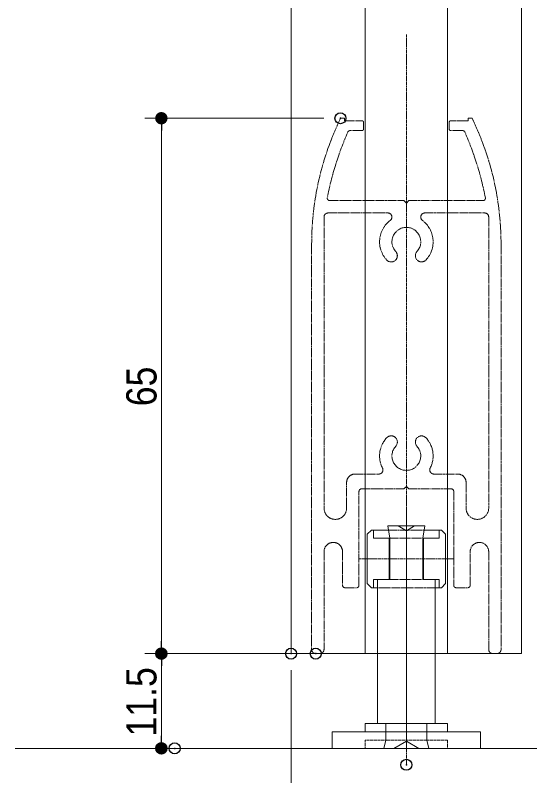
# Model space of a CAD drawing. Units: millimetres, scale not verified. Extents: x -4547 to 4547, y -2284 to 2284.
# Drawn here: x -815 to -346, y -1710 to -1017 of the extents above; entities that cross this region are included whole.
import ezdxf
from ezdxf.enums import TextEntityAlignment as Align

# ---------------------------------------------------------------- set-up
doc = ezdxf.new("R2010")
doc.units = ezdxf.units.MM
doc.header["$LTSCALE"] = 20
doc.header["$PDMODE"] = 32
doc.header["$PDSIZE"] = 10
for name, pattern in [('USER1', [10.5, 8, -0.5, 0.5, -0.5, 0.5, -0.5]), ('USER2', [2.91, 1.76, -0.4, 0.35, -0.4]), ('USER3', [1.11, 0.71, -0.4])]:
    doc.linetypes.add(name, pattern=pattern)
for name, color, linetype, lineweight in [('0-1_3一般', 7, 'Continuous', 15), ('0-2_2寸法-1', 7, 'Continuous', 15), ('0-3_0', 7, 'Continuous', 25)]:
    doc.layers.add(name, color=color, linetype=linetype, lineweight=lineweight)
doc.layers.add('0-4_Defpoints', color=7, linetype='Continuous')
doc.styles.add('ＭＳ Ｐゴシック', font='')
doc.styles.get('ＭＳ Ｐゴシック').set_extended_font_data('MS PGothic')

# ---------------------------------------------------------------- blocks, each defined once
blk = doc.blocks.new('グループ-51')
at = {"layer": '0-1_3一般', "linetype": 'USER2'}
blk.add_line((17645.7, -20697.1), (17645.7, -33143.2), dxfattribs=at)
at = {"layer": '0-1_3一般', "linetype": 'USER1'}
for p, q in [((16445.7, -22221.3), (16520.7, -22221.3)), ((16520.7, -22221.3), (16520.7, -22266.3)), ((16520.7, -22266.3), (16835.7, -22266.3)), ((16865.7, -22296.3), (16865.7, -22416.3)), ((18425.7, -22296.3), (18425.7, -22416.3)), ((16835.7, -22446.3), (16619.7, -22446.3)), ((18671.7, -22446.3), (18455.7, -22446.3)), ((16249.9, -23721.3), (17600.7, -23721.3)), ((16220.7, -23946.3), (17308.2, -23946.3)), ((17983.2, -23946.3), (19070.7, -23946.3)), ((16145.7, -24021.3), (16145.7, -29320)), ((19145.7, -24021.3), (19145.7, -29320)), ((15920.7, -24516), (15920.7, -31896.3)), ((19370.7, -24516), (19370.7, -31896.3)), ((16708.2, -28701.3), (17144.3, -28701.3)), ((18147.1, -28701.3), (18583.2, -28701.3)), ((16558.2, -29320), (16558.2, -28851.3)), ((17645.7, -28926.3), (17600.7, -28971.3)), ((17690.7, -28971.3), (17645.7, -28926.3)), ((18733.2, -28851.3), (18733.2, -29320)), ((16783.2, -30726.3), (16783.2, -29016.3)), ((16828.2, -28971.3), (17600.7, -28971.3)), ((17690.7, -28971.3), (18463.2, -28971.3)), ((18508.2, -30201.3), (18508.2, -29016.3)), ((16145.7, -30115), (16145.7, -31896.3)), ((16483.2, -30115), (16483.2, -30726.3)), ((18808.2, -30726.3), (18808.2, -30115)), ((19145.7, -30115), (19145.7, -30816.3)), ((18508.2, -30201.3), (18508.2, -30726.3)), ((16528.2, -30771.3), (16738.2, -30771.3)), ((18553.2, -30771.3), (18763.2, -30771.3)), ((19145.7, -31896.3), (19145.7, -30816.3)), ((15995.7, -31971.3), (16070.7, -31971.3)), ((19295.7, -31971.3), (19220.7, -31971.3))]:
    blk.add_line(p, q, dxfattribs=at)
for points in [[(18845.7, -22221.3), (18770.7, -22221.3), (18770.7, -22266.3), (18455.7, -22266.3)], [(17600.7, -23721.3), (17645.7, -23766.3), (17690.7, -23721.3), (19041.5, -23721.3)]]:
    blk.add_lwpolyline(points, dxfattribs=at)
for centre, radius, start, end in [((21872.5, -24780.6), 6000, 154.7505, 157.04363), ((16835.7, -22296.3), 30, 45, 90), ((16835.7, -22296.3), 30, 0, 45), ((18455.7, -22296.3), 30, 135, 180), ((18455.7, -22296.3), 30, 90, 135), ((13419, -24780.6), 6000, 22.95637, 25.2495), ((16835.7, -22416.3), 30, 270, 315), ((16835.7, -22416.3), 30, 315, 0), ((18455.7, -22416.3), 30, 180, 225), ((18455.7, -22416.3), 30, 225, 270), ((21872.5, -24780.6), 6000, 157.04363, 159.33677), ((21872.5, -24780.6), 5775, 156.45056, 162.66909), ((16619.7, -22491.3), 45, 123.22528, 156.45056), ((16619.7, -22491.3), 45, 90, 123.22528), ((18671.7, -22491.3), 45, 56.77472, 90), ((18671.7, -22491.3), 45, 23.54944, 56.77472), ((13419, -24780.6), 5775, 17.33091, 23.54944), ((13419, -24780.6), 6000, 20.66323, 22.95637), ((21170.7, -24516), 5250, 159.33677, 169.66839), ((14120.7, -24516), 5250, 10.33161, 20.66323), ((21872.5, -24780.6), 5775, 162.66909, 168.88762), ((13419, -24780.6), 5775, 11.11238, 17.33091), ((21170.7, -24516), 5250, 169.66839, 180), ((16249.9, -23676.3), 45, 168.88762, 219.44381), ((19041.5, -23676.3), 45, 320.55619, 11.11238), ((14120.7, -24516), 5250, 0, 10.33161), ((16249.9, -23676.3), 45, 219.44381, 270), ((19041.5, -23676.3), 45, 270, 320.55619), ((16220.7, -24021.3), 75, 90, 135), ((17308.2, -24021.3), 75, 18.43495, 90), ((17983.2, -24021.3), 75, 90, 161.56505), ((19070.7, -24021.3), 75, 45, 90), ((16220.7, -24021.3), 75, 135, 180), ((17645.7, -24471.3), 487.5, 126.8699, 174.70615), ((17308.2, -24021.3), 75, 306.8699, 18.43495), ((17983.2, -24021.3), 75, 161.56505, 233.1301), ((17645.7, -24471.3), 487.5, 5.29385, 53.1301), ((19070.7, -24021.3), 75, 0, 45), ((17645.7, -24471.3), 262.5, 90, 156.2712), ((17645.7, -24471.3), 262.5, 23.7288, 90), ((17645.7, -24471.3), 262.5, 156.2712, 222.5424), ((17645.7, -24471.3), 262.5, 317.4576, 23.7288), ((17645.7, -24471.3), 487.5, 174.70615, 222.5424), ((17645.7, -24471.3), 487.5, 317.4576, 5.29385), ((17369.4, -24724.8), 112.5, 312.5424, 42.5424), ((17922, -24724.8), 112.5, 137.4576, 227.4576), ((17369.4, -24724.8), 112.5, 222.5424, 312.5424), ((17922, -24724.8), 112.5, 227.4576, 317.4576), ((17645.7, -28371.3), 487.5, 137.4576, 172.20768), ((17369.4, -28117.7), 112.5, 47.4576, 137.4576), ((17369.4, -28117.7), 112.5, 317.4576, 47.4576), ((17922, -28117.7), 112.5, 132.5424, 222.5424), ((17922, -28117.7), 112.5, 42.5424, 132.5424), ((17645.7, -28371.3), 487.5, 7.79232, 42.5424), ((17645.7, -28371.3), 262.5, 137.4576, 203.7288), ((17645.7, -28371.3), 262.5, 336.2712, 42.5424), ((17645.7, -28371.3), 487.5, 172.20768, 206.95775), ((17645.7, -28371.3), 487.5, 333.04225, 7.79232), ((17645.7, -28371.3), 262.5, 203.7288, 270), ((17645.7, -28371.3), 262.5, 270, 336.2712), ((17144.3, -28626.3), 75, 270, 328.47887), ((17144.3, -28626.3), 75, 328.47887, 26.95775), ((18147.1, -28626.3), 75, 153.04225, 211.52113), ((18147.1, -28626.3), 75, 211.52113, 270), ((16708.2, -28851.3), 150, 135, 180), ((16708.2, -28851.3), 150, 90, 135), ((18583.2, -28851.3), 150, 45, 90), ((18583.2, -28851.3), 150, 0, 45), ((16828.2, -29016.3), 45, 135, 180), ((16828.2, -29016.3), 45, 90, 135), ((18463.2, -29016.3), 45, 45, 90), ((18463.2, -29016.3), 45, 0, 45), ((16352, -29320), 206.2, 180, 225), ((16352, -29320), 206.2, 315, 0), ((18939.5, -29320), 206.2, 180, 270), ((18939.5, -29320), 206.2, 270, 0), ((16352, -29320), 206.2, 225, 270), ((16352, -29320), 206.2, 270, 315), ((16314.5, -30115), 168.8, 135, 180), ((16314.5, -30115), 168.8, 90, 135), ((16314.5, -30115), 168.8, 45, 90), ((16314.5, -30115), 168.8, 0, 45), ((18977, -30115), 168.8, 90, 180), ((18977, -30115), 168.8, 0, 90), ((16528.2, -30726.3), 45, 180, 225), ((16738.2, -30726.3), 45, 315, 0), ((18553.2, -30726.3), 45, 180, 225), ((18763.2, -30726.3), 45, 315, 0), ((16528.2, -30726.3), 45, 225, 270), ((16738.2, -30726.3), 45, 270, 315), ((18553.2, -30726.3), 45, 225, 270), ((18763.2, -30726.3), 45, 270, 315), ((15995.7, -31896.3), 75, 180, 225), ((15995.7, -31896.3), 75, 225, 270), ((16070.7, -31896.3), 75, 270, 315), ((16070.7, -31896.3), 75, 315, 0), ((19220.7, -31896.3), 75, 180, 225), ((19220.7, -31896.3), 75, 225, 270), ((19295.7, -31896.3), 75, 270, 315), ((19295.7, -31896.3), 75, 315, 0)]:
    blk.add_arc(centre, radius, start, end, dxfattribs=at)
blk = doc.blocks.new('グループ-53')
at = {"layer": '0-1_3一般', "linetype": 'USER2'}
for p, q in [((17645.7, -29346.3), (17645.7, -33996.3)), ((22895.7, -29346.3), (22895.7, -33996.3)), ((17645.7, -29571.3), (17645.7, -29496.3)), ((22895.7, -29571.3), (22895.7, -29496.3)), ((17645.7, -30921.3), (17645.7, -29571.3)), ((22895.7, -30921.3), (22895.7, -29571.3)), ((22895.7, -30921.3), (22895.7, -29571.3)), ((16783.2, -30246.3), (18508.2, -30246.3)), ((22033.2, -30246.3), (23758.2, -30246.3)), ((22895.7, -30996.3), (22895.7, -30921.3)), ((17645.7, -33621.3), (17645.7, -33096.3)), ((22895.7, -33621.3), (22895.7, -33096.3)), ((17645.7, -33246.3), (17645.7, -33846.3)), ((22895.7, -33246.3), (22895.7, -33846.3))]:
    blk.add_line(p, q, dxfattribs=at)
at = {"layer": '0-1_3一般'}
for p, q in [((16933.2, -29796.3), (17008.2, -29721.3)), ((17008.2, -29721.3), (17045.7, -29721.3)), ((17045.7, -29721.3), (17320.7, -29721.3)), ((17045.7, -29871.3), (17045.7, -29721.3)), ((17345.7, -29871.3), (17308.2, -29646.3)), ((17645.7, -29732.9), (17495.7, -29646.3)), ((17795.7, -29646.3), (17645.7, -29732.9)), ((17983.2, -29646.3), (17795.7, -29646.3)), ((17945.7, -29871.3), (17983.2, -29646.3)), ((17970.7, -29721.3), (18245.7, -29721.3)), ((18245.7, -29721.3), (18283.2, -29721.3)), ((18245.7, -29871.3), (18245.7, -29721.3)), ((18358.2, -29796.3), (18283.2, -29721.3)), ((22183.2, -29796.3), (22258.2, -29721.3)), ((22258.2, -29721.3), (22295.7, -29721.3)), ((22745.7, -29646.3), (22558.2, -29646.3)), ((22595.7, -29871.3), (22558.2, -29646.3)), ((23045.7, -29646.3), (22745.7, -29646.3)), ((23233.2, -29646.3), (23045.7, -29646.3)), ((23195.7, -29871.3), (23233.2, -29646.3)), ((23220.7, -29721.3), (23495.7, -29721.3)), ((23608.2, -29796.3), (23533.2, -29721.3)), ((16933.2, -30696.3), (16933.2, -29796.3)), ((17045.7, -29871.3), (17330.7, -29871.3)), ((17330.7, -30621.3), (17330.7, -29871.3)), ((17345.7, -30621.3), (17345.7, -29871.3)), ((17945.7, -30621.3), (17945.7, -29871.3)), ((17960.7, -30621.3), (17960.7, -29871.3)), ((17960.7, -29871.3), (18245.7, -29871.3)), ((18358.2, -29796.3), (18358.2, -30696.3)), ((22183.2, -30696.3), (22183.2, -29796.3)), ((22295.7, -29871.3), (22580.7, -29871.3)), ((22595.7, -30621.3), (22595.7, -29871.3)), ((23195.7, -30621.3), (23195.7, -29871.3)), ((23210.7, -29871.3), (23495.7, -29871.3)), ((23210.7, -30621.3), (23210.7, -29871.3)), ((23608.2, -29796.3), (23608.2, -30696.3)), ((16933.2, -30696.3), (17008.2, -30771.3)), ((17045.7, -30621.3), (17045.7, -30771.3)), ((17045.7, -30621.3), (17330.7, -30621.3)), ((17120.7, -30621.3), (17120.7, -33246.3)), ((17120.7, -30621.3), (17345.7, -30621.3)), ((17945.7, -30621.3), (18170.7, -30621.3)), ((17960.7, -30621.3), (18245.7, -30621.3)), ((18170.7, -30621.3), (18170.7, -33246.3)), ((18245.7, -30621.3), (18245.7, -30771.3)), ((18358.2, -30696.3), (18283.2, -30771.3)), ((22183.2, -30696.3), (22258.2, -30771.3)), ((22370.7, -30621.3), (22595.7, -30621.3)), ((22370.7, -30621.3), (22370.7, -33246.3)), ((23195.7, -30621.3), (23420.7, -30621.3)), ((23210.7, -30621.3), (23495.7, -30621.3)), ((23420.7, -30621.3), (23420.7, -33246.3)), ((23608.2, -30696.3), (23533.2, -30771.3)), ((17045.7, -30771.3), (17008.2, -30771.3)), ((17120.7, -30771.3), (17045.7, -30771.3)), ((18245.7, -30771.3), (18170.7, -30771.3)), ((18283.2, -30771.3), (18245.7, -30771.3)), ((22370.7, -30771.3), (22295.7, -30771.3)), ((23533.2, -30771.3), (23495.7, -30771.3)), ((16895.7, -33246.3), (16895.7, -33396.3)), ((18395.7, -33246.3), (16895.7, -33246.3)), ((17270.7, -33246.3), (17120.7, -33246.3)), ((17270.7, -33246.3), (17270.7, -33546.3)), ((18020.7, -33546.3), (18020.7, -33246.3)), ((18170.7, -33246.3), (18020.7, -33246.3)), ((18395.7, -33396.3), (18395.7, -33246.3)), ((22520.7, -33246.3), (22370.7, -33246.3)), ((22520.7, -33246.3), (22520.7, -33546.3)), ((23420.7, -33246.3), (23270.7, -33246.3)), ((23270.7, -33546.3), (23270.7, -33246.3)), ((16295.7, -33696.3), (16295.7, -33396.3)), ((16295.7, -33396.3), (16571.7, -33396.3)), ((16571.7, -33396.3), (17270.7, -33396.3)), ((17270.7, -33396.3), (18020.7, -33396.3)), ((18020.7, -33396.3), (18719.7, -33396.3)), ((18719.7, -33396.3), (18995.7, -33396.3)), ((18995.7, -33696.3), (18995.7, -33396.3)), ((21545.7, -33396.3), (21821.7, -33396.3)), ((21545.7, -33696.3), (21545.7, -33396.3)), ((21821.7, -33396.3), (22520.7, -33396.3)), ((22520.7, -33396.3), (23270.7, -33396.3)), ((23270.7, -33396.3), (23969.7, -33396.3)), ((23969.7, -33396.3), (24245.7, -33396.3)), ((24245.7, -33696.3), (24245.7, -33396.3)), ((17270.7, -33546.3), (17233.2, -33696.3)), ((17645.7, -33566.4), (17420.7, -33696.3)), ((17870.7, -33696.3), (17645.7, -33566.4)), ((18058.2, -33696.3), (18020.7, -33546.3)), ((22520.7, -33546.3), (22483.2, -33696.3)), ((23308.2, -33696.3), (23270.7, -33546.3)), ((16571.7, -33696.3), (16295.7, -33696.3)), ((17195.7, -33696.3), (16571.7, -33696.3)), ((18095.7, -33696.3), (17195.7, -33696.3)), ((17233.2, -33696.3), (17420.7, -33696.3)), ((17420.7, -33696.3), (17870.7, -33696.3)), ((17870.7, -33696.3), (18058.2, -33696.3)), ((18719.7, -33696.3), (18095.7, -33696.3)), ((18995.7, -33696.3), (18719.7, -33696.3)), ((21821.7, -33696.3), (21545.7, -33696.3)), ((22445.7, -33696.3), (21821.7, -33696.3)), ((22483.2, -33696.3), (22670.7, -33696.3)), ((24245.7, -33696.3), (23969.7, -33696.3))]:
    blk.add_line(p, q, dxfattribs=at)
at = {"layer": '0-1_3一般', "linetype": 'USER1'}
for p, q in [((17320.7, -29721.3), (17970.7, -29721.3)), ((22570.7, -29721.3), (23220.7, -29721.3)), ((17330.7, -29871.3), (17960.7, -29871.3)), ((22580.7, -29871.3), (23210.7, -29871.3)), ((17330.7, -30621.3), (17960.7, -30621.3)), ((22580.7, -30621.3), (23210.7, -30621.3)), ((18170.7, -30771.3), (17120.7, -30771.3)), ((23420.7, -30771.3), (22370.7, -30771.3))]:
    blk.add_line(p, q, dxfattribs=at)
at = {"layer": '0-1_3一般', "linetype": 'USER3'}
for p, q in [((17270.7, -33546.3), (17270.7, -33246.3)), ((18020.7, -33246.3), (18020.7, -33546.3)), ((22520.7, -33546.3), (22520.7, -33246.3)), ((23270.7, -33246.3), (23270.7, -33546.3)), ((16895.7, -33546.3), (18395.7, -33546.3)), ((16895.7, -33696.3), (16895.7, -33546.3)), ((18395.7, -33546.3), (18395.7, -33696.3)), ((17270.7, -33696.3), (18020.7, -33696.3)), ((22520.7, -33696.3), (23270.7, -33696.3))]:
    blk.add_line(p, q, dxfattribs=at)
at = {"layer": '0-1_3一般', "linetype": 'USER2'}
blk.add_lwpolyline([(17645.7, -30996.3), (17645.7, -30921.3), (17645.7, -29571.3)], dxfattribs=at)
at = {"layer": '0-1_3一般'}
for points in [[(17795.7, -29646.3), (17495.7, -29646.3), (17308.2, -29646.3)], [(22295.7, -29871.3), (22295.7, -29721.3), (22570.7, -29721.3)], [(23045.7, -29646.3), (22895.7, -29732.9), (22745.7, -29646.3)], [(23495.7, -29871.3), (23495.7, -29721.3), (23533.2, -29721.3)], [(22295.7, -30621.3), (22580.7, -30621.3), (22580.7, -29871.3)], [(22295.7, -30621.3), (22295.7, -30771.3), (22258.2, -30771.3)], [(23495.7, -30621.3), (23495.7, -30771.3), (23420.7, -30771.3)], [(23645.7, -33396.3), (23645.7, -33246.3), (22145.7, -33246.3), (22145.7, -33396.3)], [(23120.7, -33696.3), (22895.7, -33566.4), (22670.7, -33696.3)], [(23969.7, -33696.3), (23345.7, -33696.3), (22445.7, -33696.3)], [(22670.7, -33696.3), (23120.7, -33696.3), (23308.2, -33696.3)]]:
    blk.add_lwpolyline(points, dxfattribs=at)
at = {"layer": '0-1_3一般', "linetype": 'USER3'}
blk.add_lwpolyline([(22145.7, -33696.3), (22145.7, -33546.3), (23645.7, -33546.3), (23645.7, -33696.3)], dxfattribs=at)
blk = doc.blocks.new('グループ-57')
at = {"layer": '0-1_3一般'}
for p, q in [((15545.7, -31971.3), (15545.7, 7044)), ((16895.7, -31971.3), (16895.7, 7044)), ((18395.7, 7044), (18395.7, -31971.3)), ((19745.7, 7044), (19745.7, -31971.3)), ((19745.7, -31971.3), (18395.7, -31971.3))]:
    blk.add_line(p, q, dxfattribs=at)
blk.add_lwpolyline([(18395.7, -31971.3), (16895.7, -31971.3), (15545.7, -31971.3)], dxfattribs=at)
blk = doc.blocks.new('グループ-62')
at = {"layer": '0-1_3一般'}
blk.add_line((10520.7, -33696.3), (21020.7, -33696.3), dxfattribs=at)
blk = doc.blocks.new('グループ-65')
at = {"layer": '0-1_3一般'}
for name in ['グループ-62', 'グループ-51', 'グループ-57', 'グループ-53']:
    blk.add_blockref(name, (0, 0), dxfattribs=at)
blk = doc.blocks.new('_Dot')
at = {"layer": '0-3_0'}
blk.add_line((-10, 0), (-20, 0), dxfattribs=at)
for points in [[(0, 0), (-10, 0), (-9.92, 1.25)], [(0, 0), (-9.92, -1.25), (-10, 0)], [(0, 0), (-9.92, 1.25), (-9.69, 2.49)], [(0, 0), (-9.69, -2.49), (-9.92, -1.25)], [(0, 0), (-9.69, 2.49), (-9.3, 3.68)], [(0, 0), (-9.3, -3.68), (-9.69, -2.49)], [(0, 0), (-9.3, 3.68), (-8.76, 4.82)], [(0, 0), (-8.76, -4.82), (-9.3, -3.68)], [(0, 0), (-8.76, 4.82), (-8.09, 5.88)], [(0, 0), (-8.09, -5.88), (-8.76, -4.82)], [(0, 0), (-8.09, 5.88), (-7.29, 6.85)], [(0, 0), (-7.29, -6.85), (-8.09, -5.88)], [(0, 0), (-7.29, 6.85), (-6.37, 7.71)], [(0, 0), (-6.37, -7.71), (-7.29, -6.85)], [(0, 0), (-6.37, 7.71), (-5.36, 8.44)], [(0, 0), (-5.36, -8.44), (-6.37, -7.71)], [(0, 0), (-5.36, 8.44), (-4.26, 9.05)], [(0, 0), (-4.26, -9.05), (-5.36, -8.44)], [(0, 0), (-4.26, 9.05), (-3.09, 9.51)], [(0, 0), (-3.09, -9.51), (-4.26, -9.05)], [(0, 0), (-3.09, 9.51), (-1.87, 9.82)], [(0, 0), (-1.87, -9.82), (-3.09, -9.51)], [(0, 0), (-1.87, 9.82), (-0.63, 9.98)], [(0, 0), (-0.63, -9.98), (-1.87, -9.82)], [(0, 0), (-0.63, 9.98), (0.63, 9.98)], [(0, 0), (0.63, -9.98), (-0.63, -9.98)], [(0, 0), (0.63, 9.98), (1.87, 9.82)], [(0, 0), (1.87, 9.82), (3.09, 9.51)], [(0, 0), (3.09, 9.51), (4.26, 9.05)], [(0, 0), (4.26, 9.05), (5.36, 8.44)], [(0, 0), (5.36, 8.44), (6.37, 7.71)], [(0, 0), (6.37, 7.71), (7.29, 6.85)], [(0, 0), (7.29, 6.85), (8.09, 5.88)], [(0, 0), (8.09, 5.88), (8.76, 4.82)], [(0, 0), (8.76, 4.82), (9.3, 3.68)], [(0, 0), (9.3, 3.68), (9.69, 2.49)], [(0, 0), (9.69, 2.49), (9.92, 1.25)], [(0, 0), (9.92, 1.25), (10, 0)], [(0, 0), (1.87, -9.82), (0.63, -9.98)], [(0, 0), (3.09, -9.51), (1.87, -9.82)], [(0, 0), (4.26, -9.05), (3.09, -9.51)], [(0, 0), (5.36, -8.44), (4.26, -9.05)], [(0, 0), (6.37, -7.71), (5.36, -8.44)], [(0, 0), (7.29, -6.85), (6.37, -7.71)], [(0, 0), (8.09, -5.88), (7.29, -6.85)], [(0, 0), (8.76, -4.82), (8.09, -5.88)], [(0, 0), (9.3, -3.68), (8.76, -4.82)], [(0, 0), (9.69, -2.49), (9.3, -3.68)], [(0, 0), (9.92, -1.25), (9.69, -2.49)], [(0, 0), (10, 0), (9.92, -1.25)]]:
    blk.add_solid(points, dxfattribs=at)

msp = doc.modelspace()

# ---------------------------------------------------------------- linework, layer by layer
at = {"layer": '0-2_2寸法-1'}
for p, q in [((-533.34, -1111.06), (-696.46, -1111.06)), ((-681.46, -1122.32), (-681.46, -1587.31)), ((-578.34, -1598.56), (-696.46, -1598.56)), ((-555.84, -1598.56), (-696.46, -1598.56)), ((-681.46, -1609.82), (-681.46, -1673.56)), ((-563.34, -1613.56), (-563.34, -1807.33)), ((-684.31, -1684.81), (-696.46, -1684.81))]:
    msp.add_line(p, q, dxfattribs=at)
at = {"layer": '0-4_Defpoints'}
for p in [(-518.34, -1111.06), (-681.46, -1598.56), (-563.34, -1598.56), (-540.84, -1598.56), (-681.46, -1684.81), (-669.31, -1684.81), (-458.34, -1699.81)]:
    msp.add_point(p, dxfattribs=at)

# ---------------------------------------------------------------- block references
at = {"layer": '0-1_3一般', "xscale": 0.05, "yscale": 0.05}
msp.add_blockref('グループ-65', (-1340.62, 0), dxfattribs=at)
at = {"layer": '0-2_2寸法-1', "xscale": 0.5627563, "yscale": 0.5627563}
for p, rotation in [((-681.46, -1111.06), 90), ((-681.46, -1598.56), 270), ((-681.46, -1598.56), 90), ((-681.46, -1684.81), 270)]:
    msp.add_blockref('_Dot', p, dxfattribs=dict(at, rotation=rotation))

# ---------------------------------------------------------------- texts
at = {"layer": '0-2_2寸法-1', "style": 'ＭＳ Ｐゴシック', "width": 0.9}
for s, p in [('65', (-677.58, -1373.33)), ('11.5', (-677.65, -1674.1))]:
    msp.add_text(s, height=27.57, rotation=90, dxfattribs=at).set_placement(p, align=Align.BOTTOM_LEFT)

doc.saveas('drawing.dxf')
